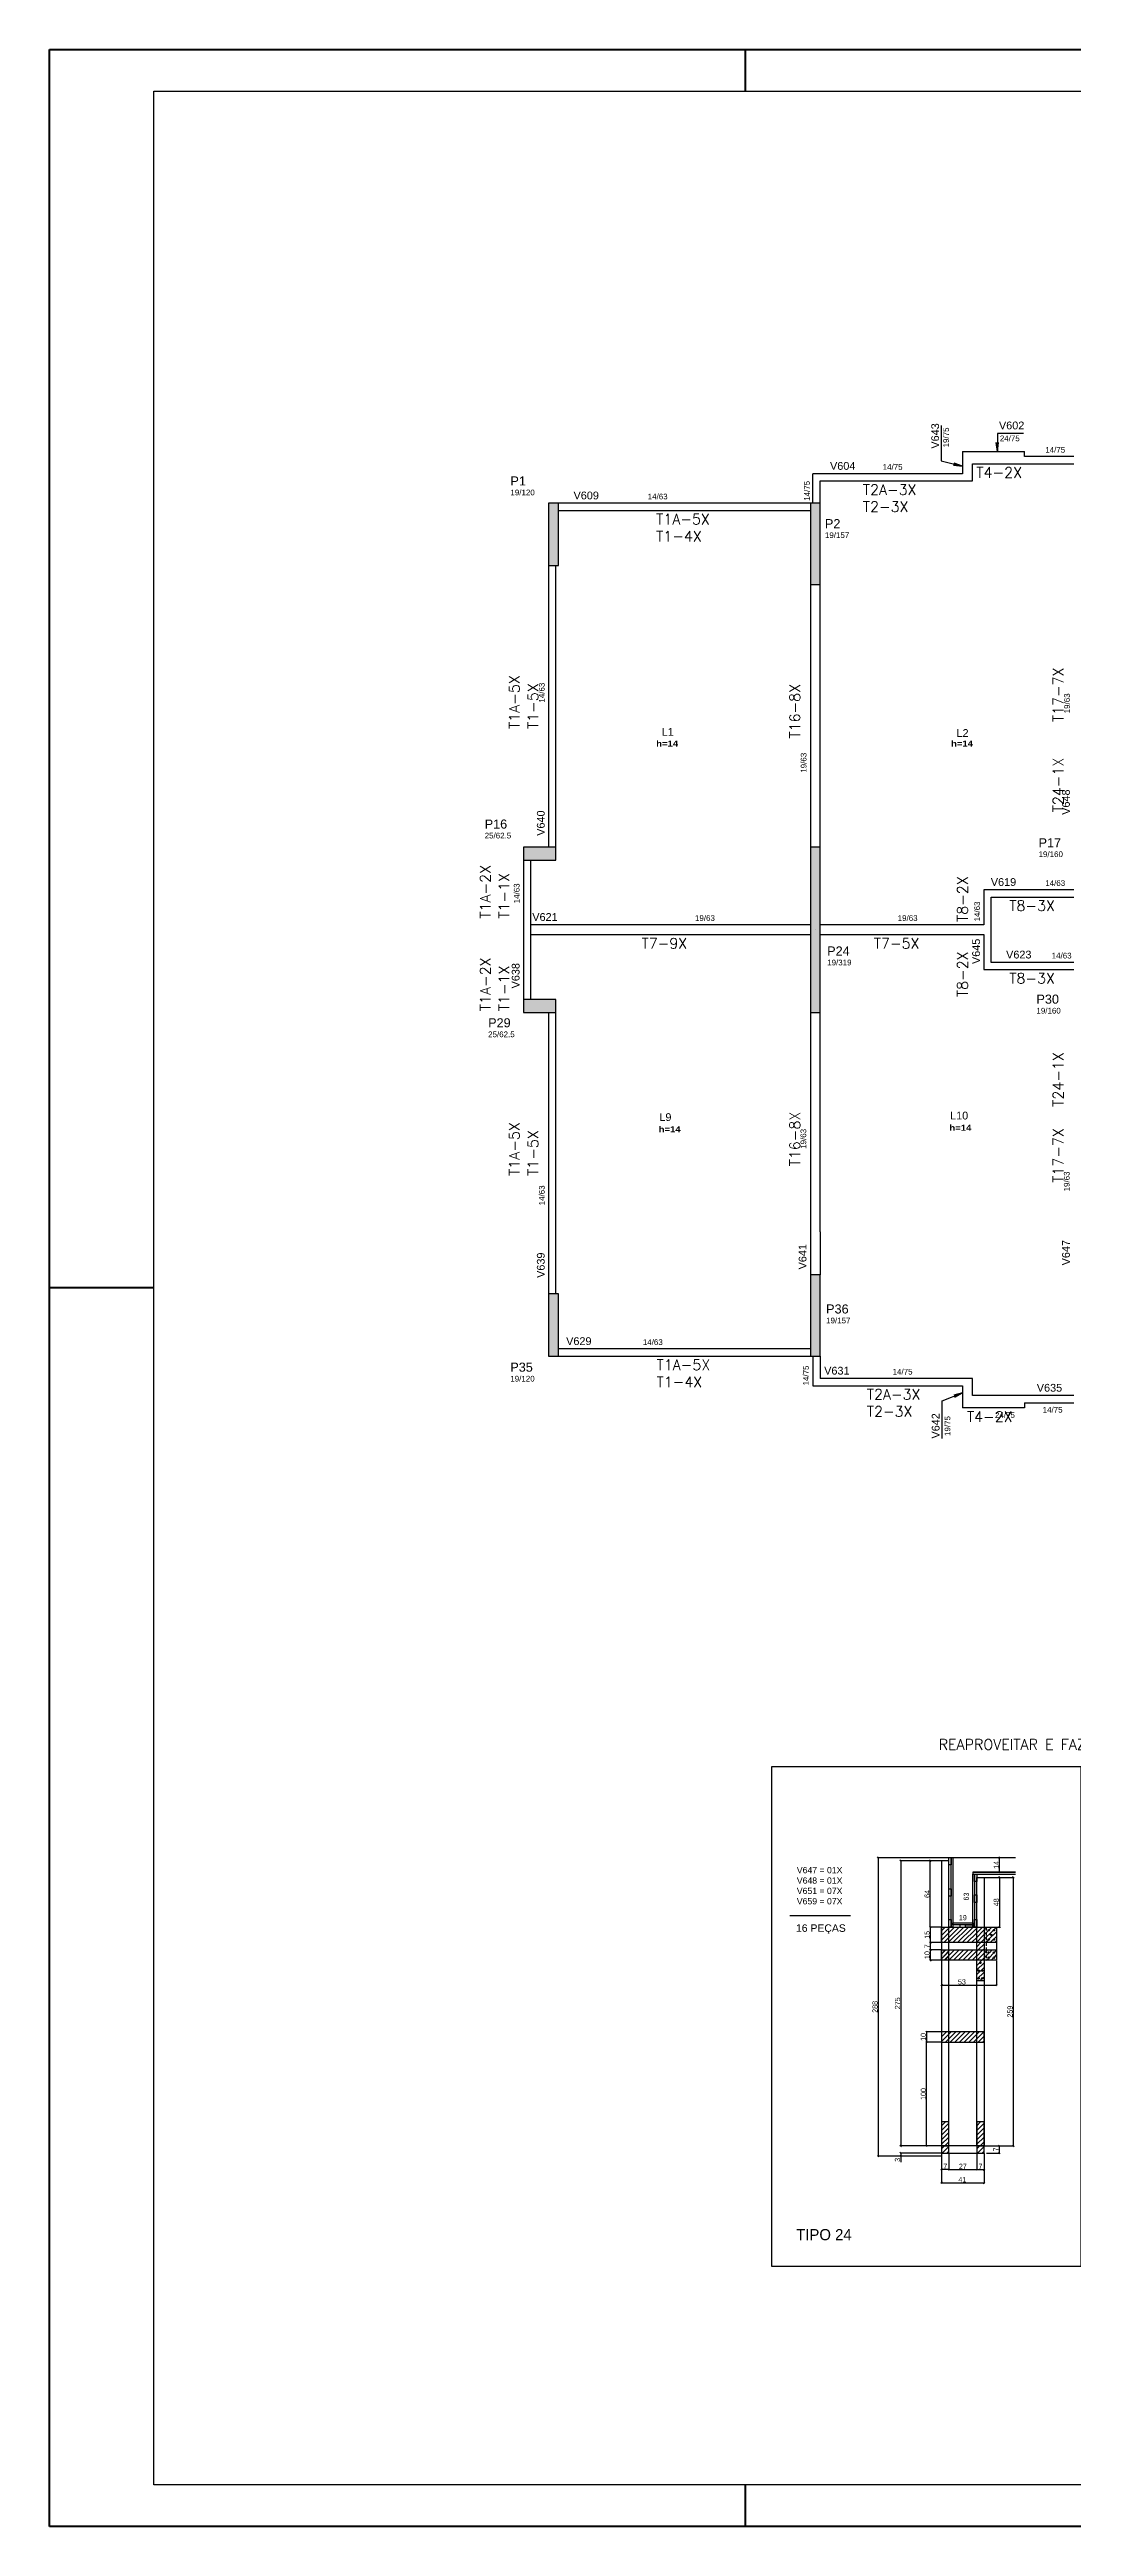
# Model space of a CAD drawing. Extents: x 18655 to 161354, y 153625 to 209880.
# Drawn here: x 18655 to 20630, y 205100 to 209880 of the extents above; entities that cross this region are included whole.
import ezdxf

# ---------------------------------------------------------------- set-up
doc = ezdxf.new("R2010")
doc.units = 0
doc.linetypes.add('DASHED2', pattern=[9.525, 6.35, -3.175])
doc.layers.get('0').update_dxf_attribs({"linetype": 'CONTINUOUS'})
doc.layers.get('DEFPOINTS').update_dxf_attribs({"linetype": 'CONTINUOUS'})
for name, color, linetype in [('8', 111, 'CONTINUOUS'), ('COTA', 241, 'CONTINUOUS'), ('detalhes', 4, 'CONTINUOUS'), ('HACHURA', 8, 'CONTINUOUS'), ('MTH-COTAS7', 31, 'CONTINUOUS'), ('MTH-DIM-PILAR', 3, 'CONTINUOUS'), ('MTH-DIM-VIGA', 3, 'CONTINUOUS'), ('MTH-FACE-VIGA', 7, 'CONTINUOUS'), ('MTH-PILAR-SEGUE', 5, 'CONTINUOUS'), ('MTH-SOMBRA25', 253, 'CONTINUOUS'), ('MTH-TIT1-PILAR', 5, 'CONTINUOUS'), ('MTH-TIT1-VIGA', 5, 'CONTINUOUS'), ('MTH-TXT-NEGRITO', 5, 'CONTINUOUS'), ('Painéis', 200, 'CONTINUOUS'), ('SARR_2.2x10', 60, 'CONTINUOUS'), ('SARR_7x7', 40, 'CONTINUOUS'), ('TIRAS REESCORAMENTO', 252, 'CONTINUOUS'), ('VIGAS', 3, 'CONTINUOUS')]:
    doc.layers.add(name, color=color, linetype=linetype)
doc.layers.add('FOLHA', color=255, linetype='CONTINUOUS', lineweight=40)
doc.layers.add('resinado', color=7, linetype='CONTINUOUS', true_color=0xff6161)
doc.styles.add('COTA TECNICA 2X', font='techl___.ttf', dxfattribs={"height": 10})
doc.styles.add('R80-50', font='arial.ttf', dxfattribs={"height": 10})
doc.styles.add('ROMAS860', font='ROMAS860.SHX', dxfattribs={"height": 8.5})
doc.styles.get("Standard").update_dxf_attribs({"font": 'ROMANS.SHX'})
doc.styles.add('TQS_ARIAL', font='arial.ttf')
doc.styles.add('TQS_ARIAL_BLACK', font='ariblk.ttf')
doc.dimstyles.new('SECAO', dxfattribs={"dimscale": 0.333333, "dimtxt": 5, "dimasz": 9, "dimexe": 3, "dimexo": 3, "dimgap": 3, "dimtad": 1, "dimdec": 1, "dimlfac": 0.5, "dimzin": 12, "dimdsep": 46, "dimtxsty": 'COTA TECNICA 2X', "dimblk1": 'OBLIQUE', "dimblk2": 'OBLIQUE', "dimsah": 1, "dimcen": 0.9, "dimclrd": 4, "dimclre": 4, "dimclrt": 240, "dimadec": 1, "dimazin": 3, "dimtfac": 1, "dimtdec": 1, "dimtmove": 0, "dimatfit": 3, "dimfxl": 1, "dimtolj": 1, "dimtzin": 12, "dimarcsym": 0})
pattern_1 = [(45, (-5750.717, 8716.161), (-4.49012806, 4.49012806), [])]

# ---------------------------------------------------------------- blocks, each defined once
blk = doc.blocks.new('_Oblique')
at = {"color": 0, "linetype": 'ByBlock', "lineweight": -2}
blk.add_line((-0.5, -0.5), (0.5, 0.5), dxfattribs=at)
blk = doc.blocks.new('*D2756')
at = {"layer": 'DEFPOINTS', "color": 0, "transparency": 16777216}
for p in [(20376.9, 206385), (20297.9, 205834.9), (20376.9, 205834.9)]:
    blk.add_point(p, dxfattribs=at)
at = {"layer": 'detalhes', "color": 4, "lineweight": -2, "transparency": 16777216}
for p, q in [((20375.9, 206385), (20296.9, 206385)), ((20297.9, 206385), (20297.9, 205834.9)), ((20375.9, 205834.9), (20296.9, 205834.9))]:
    blk.add_line(p, q, dxfattribs=at)
at = {"layer": 'detalhes', "color": 4, "lineweight": -2, "transparency": 16777216, "xscale": 3, "yscale": 3, "zscale": 3}
for p, rotation in [((20297.9, 206385), 90), ((20297.9, 205834.9), 270)]:
    blk.add_blockref('_Oblique', p, dxfattribs=dict(at, rotation=rotation))
at = {"layer": 'detalhes', "color": 240, "transparency": 16777216, "insert": (20291.8, 206110), "char_height": 10, "attachment_point": 5, "rotation": 90, "style": 'COTA TECNICA 2X'}
blk.add_mtext('\\A1;275', dxfattribs=at)
blk = doc.blocks.new('*D2757')
at = {"layer": 'DEFPOINTS', "color": 0, "transparency": 16777216}
for p in [(20376.9, 205820.9), (20458.9, 205820.9), (20458.9, 205763.5)]:
    blk.add_point(p, dxfattribs=at)
at = {"layer": 'detalhes', "color": 4, "lineweight": -2, "transparency": 16777216}
for p, q in [((20376.9, 205819.9), (20376.9, 205762.5)), ((20458.9, 205819.9), (20458.9, 205762.5)), ((20376.9, 205763.5), (20458.9, 205763.5))]:
    blk.add_line(p, q, dxfattribs=at)
at = {"layer": 'detalhes', "color": 4, "lineweight": -2, "transparency": 16777216, "xscale": 3, "yscale": 3, "zscale": 3, "rotation": 180}
blk.add_blockref('_Oblique', (20376.9, 205763.5), dxfattribs=at)
at = {"layer": 'detalhes', "color": 4, "lineweight": -2, "transparency": 16777216, "xscale": 3, "yscale": 3, "zscale": 3}
blk.add_blockref('_Oblique', (20458.9, 205763.5), dxfattribs=at)
at = {"layer": 'detalhes', "color": 240, "transparency": 16777216, "insert": (20416.9, 205769.6), "char_height": 10, "attachment_point": 5, "style": 'COTA TECNICA 2X'}
blk.add_mtext('\\A1;41', dxfattribs=at)
blk = doc.blocks.new('*D2758')
at = {"layer": 'DEFPOINTS', "color": 0, "transparency": 16777216}
for p in [(20390.9, 205820.9), (20444.9, 205820.9), (20444.9, 205789.2)]:
    blk.add_point(p, dxfattribs=at)
at = {"layer": 'detalhes', "color": 4, "lineweight": -2, "transparency": 16777216}
for p, q in [((20390.9, 205819.9), (20390.9, 205788.2)), ((20390.9, 205789.2), (20444.9, 205789.2)), ((20444.9, 205819.9), (20444.9, 205788.2))]:
    blk.add_line(p, q, dxfattribs=at)
at = {"layer": 'detalhes', "color": 4, "lineweight": -2, "transparency": 16777216, "xscale": 3, "yscale": 3, "zscale": 3, "rotation": 180}
blk.add_blockref('_Oblique', (20390.9, 205789.2), dxfattribs=at)
at = {"layer": 'detalhes', "color": 4, "lineweight": -2, "transparency": 16777216, "xscale": 3, "yscale": 3, "zscale": 3}
blk.add_blockref('_Oblique', (20444.9, 205789.2), dxfattribs=at)
at = {"layer": 'detalhes', "color": 240, "transparency": 16777216, "insert": (20417.9, 205795.3), "char_height": 10, "attachment_point": 5, "style": 'COTA TECNICA 2X'}
blk.add_mtext('\\A1;27', dxfattribs=at)
blk = doc.blocks.new('*D2759')
at = {"layer": 'DEFPOINTS', "color": 0, "transparency": 16777216}
for p in [(20444.9, 205789.2), (20458.9, 205789.2), (20458.9, 205789.2)]:
    blk.add_point(p, dxfattribs=at)
at = {"layer": 'detalhes', "color": 4, "lineweight": -2, "transparency": 16777216}
blk.add_line((20444.9, 205789.2), (20458.9, 205789.2), dxfattribs=at)
at = {"layer": 'detalhes', "color": 4, "lineweight": -2, "transparency": 16777216, "xscale": 3, "yscale": 3, "zscale": 3, "rotation": 180}
blk.add_blockref('_Oblique', (20444.9, 205789.2), dxfattribs=at)
at = {"layer": 'detalhes', "color": 4, "lineweight": -2, "transparency": 16777216, "xscale": 3, "yscale": 3, "zscale": 3}
blk.add_blockref('_Oblique', (20458.9, 205789.2), dxfattribs=at)
at = {"layer": 'detalhes', "color": 240, "transparency": 16777216, "insert": (20451.9, 205795.3), "char_height": 10, "attachment_point": 5, "style": 'COTA TECNICA 2X'}
blk.add_mtext('\\A1;7', dxfattribs=at)
blk = doc.blocks.new('*D2760')
at = {"layer": 'DEFPOINTS', "color": 0, "transparency": 16777216}
for p in [(20376.9, 205789.2), (20376.9, 205789.2), (20390.9, 205789.2)]:
    blk.add_point(p, dxfattribs=at)
at = {"layer": 'detalhes', "color": 4, "lineweight": -2, "transparency": 16777216}
blk.add_line((20390.9, 205789.2), (20376.9, 205789.2), dxfattribs=at)
at = {"layer": 'detalhes', "color": 4, "lineweight": -2, "transparency": 16777216, "xscale": 3, "yscale": 3, "zscale": 3, "rotation": 180}
blk.add_blockref('_Oblique', (20376.9, 205789.2), dxfattribs=at)
at = {"layer": 'detalhes', "color": 4, "lineweight": -2, "transparency": 16777216, "xscale": 3, "yscale": 3, "zscale": 3}
blk.add_blockref('_Oblique', (20390.9, 205789.2), dxfattribs=at)
at = {"layer": 'detalhes', "color": 240, "transparency": 16777216, "insert": (20383.9, 205795.3), "char_height": 10, "attachment_point": 5, "style": 'COTA TECNICA 2X'}
blk.add_mtext('\\A1;7', dxfattribs=at)
blk = doc.blocks.new('*D2761')
at = {"layer": 'DEFPOINTS', "color": 0, "transparency": 16777216}
for p in [(20347.8, 206035), (20376.9, 206055), (20376.9, 206035)]:
    blk.add_point(p, dxfattribs=at)
at = {"layer": 'detalhes', "color": 4, "lineweight": -2, "transparency": 16777216}
for p, q in [((20375.9, 206055), (20346.8, 206055)), ((20375.9, 206035), (20346.8, 206035)), ((20347.8, 206055), (20347.8, 206035))]:
    blk.add_line(p, q, dxfattribs=at)
at = {"layer": 'detalhes', "color": 4, "lineweight": -2, "transparency": 16777216, "xscale": 3, "yscale": 3, "zscale": 3}
for p, rotation in [((20347.8, 206055), 90), ((20347.8, 206035), 270)]:
    blk.add_blockref('_Oblique', p, dxfattribs=dict(at, rotation=rotation))
at = {"layer": 'detalhes', "color": 240, "transparency": 16777216, "insert": (20341.7, 206045), "char_height": 10, "attachment_point": 5, "rotation": 90, "style": 'COTA TECNICA 2X'}
blk.add_mtext('\\A1;10', dxfattribs=at)
blk = doc.blocks.new('*D2762')
at = {"layer": 'DEFPOINTS', "color": 0, "transparency": 16777216}
for p in [(20355.1, 206385), (20376.9, 206385), (20376.9, 206257)]:
    blk.add_point(p, dxfattribs=at)
at = {"layer": 'detalhes', "color": 4, "lineweight": -2, "transparency": 16777216}
for p, q in [((20375.9, 206385), (20354.1, 206385)), ((20355.1, 206257), (20355.1, 206385)), ((20375.9, 206257), (20354.1, 206257))]:
    blk.add_line(p, q, dxfattribs=at)
at = {"layer": 'detalhes', "color": 4, "lineweight": -2, "transparency": 16777216, "xscale": 3, "yscale": 3, "zscale": 3}
for p, rotation in [((20355.1, 206385), 90), ((20355.1, 206257), 270)]:
    blk.add_blockref('_Oblique', p, dxfattribs=dict(at, rotation=rotation))
at = {"layer": 'detalhes', "color": 240, "transparency": 16777216, "insert": (20349, 206321), "char_height": 10, "attachment_point": 5, "rotation": 90, "style": 'COTA TECNICA 2X'}
blk.add_mtext('\\A1;64', dxfattribs=at)
blk = doc.blocks.new('*D2763')
at = {"layer": 'DEFPOINTS', "color": 0, "transparency": 16777216}
for p in [(20458.9, 206352.9), (20458.9, 206257), (20488.6, 206257)]:
    blk.add_point(p, dxfattribs=at)
at = {"layer": 'detalhes', "color": 4, "lineweight": -2, "transparency": 16777216}
for p, q in [((20459.9, 206352.9), (20489.6, 206352.9)), ((20488.6, 206352.9), (20488.6, 206257)), ((20459.9, 206257), (20489.6, 206257))]:
    blk.add_line(p, q, dxfattribs=at)
at = {"layer": 'detalhes', "color": 4, "lineweight": -2, "transparency": 16777216, "xscale": 3, "yscale": 3, "zscale": 3}
for p, rotation in [((20488.6, 206352.9), 90), ((20488.6, 206257), 270)]:
    blk.add_blockref('_Oblique', p, dxfattribs=dict(at, rotation=rotation))
at = {"layer": 'detalhes', "color": 240, "transparency": 16777216, "insert": (20482.5, 206304.9), "char_height": 10, "attachment_point": 5, "rotation": 90, "style": 'COTA TECNICA 2X'}
blk.add_mtext('\\A1;48', dxfattribs=at)
blk = doc.blocks.new('*D2764')
at = {"layer": 'DEFPOINTS', "color": 0, "transparency": 16777216}
for p in [(20390.9, 206391), (20254.4, 205814.9), (20376.9, 205814.9)]:
    blk.add_point(p, dxfattribs=at)
at = {"layer": 'detalhes', "color": 4, "lineweight": -2, "transparency": 16777216}
for p, q in [((20389.9, 206391), (20253.4, 206391)), ((20254.4, 206391), (20254.4, 205814.9)), ((20375.9, 205814.9), (20253.4, 205814.9))]:
    blk.add_line(p, q, dxfattribs=at)
at = {"layer": 'detalhes', "color": 4, "lineweight": -2, "transparency": 16777216, "xscale": 3, "yscale": 3, "zscale": 3}
for p, rotation in [((20254.4, 206391), 90), ((20254.4, 205814.9), 270)]:
    blk.add_blockref('_Oblique', p, dxfattribs=dict(at, rotation=rotation))
at = {"layer": 'detalhes', "color": 240, "transparency": 16777216, "insert": (20248.3, 206103), "char_height": 10, "attachment_point": 5, "rotation": 90, "style": 'COTA TECNICA 2X'}
blk.add_mtext('\\A1;288', dxfattribs=at)
blk = doc.blocks.new('*D2765')
at = {"layer": 'DEFPOINTS', "color": 0, "transparency": 16777216}
for p in [(20297.9, 205814.9), (20376.9, 205820.9), (20376.9, 205814.9)]:
    blk.add_point(p, dxfattribs=at)
at = {"layer": 'detalhes', "color": 4, "lineweight": -2, "transparency": 16777216}
for p, q in [((20375.9, 205820.9), (20296.9, 205820.9)), ((20375.9, 205814.9), (20296.9, 205814.9)), ((20297.9, 205820.9), (20297.9, 205814.9)), ((20297.9, 205814.9), (20297.9, 205803.6))]:
    blk.add_line(p, q, dxfattribs=at)
at = {"layer": 'detalhes', "color": 4, "lineweight": -2, "transparency": 16777216, "xscale": 3, "yscale": 3, "zscale": 3}
for p, rotation in [((20297.9, 205820.9), 90), ((20297.9, 205814.9), 270)]:
    blk.add_blockref('_Oblique', p, dxfattribs=dict(at, rotation=rotation))
at = {"layer": 'detalhes', "color": 240, "transparency": 16777216, "insert": (20291.7, 205807.8), "char_height": 10, "attachment_point": 5, "rotation": 90, "style": 'COTA TECNICA 2X'}
blk.add_mtext('\\A1;3', dxfattribs=at)
blk = doc.blocks.new('*D2766')
at = {"layer": 'DEFPOINTS', "color": 0, "transparency": 16777216}
for p in [(20423.9, 206391), (20430.8, 206391), (20423.9, 206265)]:
    blk.add_point(p, dxfattribs=at)
at = {"layer": 'detalhes', "color": 240, "transparency": 16777216, "insert": (20424.6, 206316), "char_height": 10, "attachment_point": 5, "rotation": 90, "style": 'COTA TECNICA 2X'}
blk.add_mtext('\\A1;63', dxfattribs=at)
blk = doc.blocks.new('*D2767')
at = {"layer": 'DEFPOINTS', "color": 0, "transparency": 16777216}
for p in [(20398.9, 206269.1), (20436.9, 206269.1), (20436.9, 206269.1)]:
    blk.add_point(p, dxfattribs=at)
at = {"layer": 'detalhes', "color": 240, "transparency": 16777216, "insert": (20417.9, 206275.2), "char_height": 10, "attachment_point": 5, "style": 'COTA TECNICA 2X'}
blk.add_mtext('\\A1;19', dxfattribs=at)
blk = doc.blocks.new('*D2768')
at = {"layer": 'DEFPOINTS', "color": 0, "transparency": 16777216}
for p in [(20347.8, 206035), (20376.9, 206035), (20375.9, 205834.9)]:
    blk.add_point(p, dxfattribs=at)
at = {"layer": 'detalhes', "color": 4, "lineweight": -2, "transparency": 16777216}
for p, q in [((20375.9, 206035), (20346.8, 206035)), ((20347.8, 205834.9), (20347.8, 206035)), ((20374.9, 205834.9), (20346.8, 205834.9))]:
    blk.add_line(p, q, dxfattribs=at)
at = {"layer": 'detalhes', "color": 4, "lineweight": -2, "transparency": 16777216, "xscale": 3, "yscale": 3, "zscale": 3}
for p, rotation in [((20347.8, 206035), 90), ((20347.8, 205834.9), 270)]:
    blk.add_blockref('_Oblique', p, dxfattribs=dict(at, rotation=rotation))
at = {"layer": 'detalhes', "color": 240, "transparency": 16777216, "insert": (20341.7, 205934.9), "char_height": 10, "attachment_point": 5, "rotation": 90, "style": 'COTA TECNICA 2X'}
blk.add_mtext('\\A1;100', dxfattribs=at)
blk = doc.blocks.new('*D2769')
at = {"layer": 'DEFPOINTS', "color": 0, "transparency": 16777216}
for p in [(20376.9, 206217), (20482.9, 206193), (20482.9, 206145.1)]:
    blk.add_point(p, dxfattribs=at)
at = {"layer": 'detalhes', "color": 4, "lineweight": -2, "transparency": 16777216}
for p, q in [((20376.9, 206216), (20376.9, 206144.1)), ((20482.9, 206192), (20482.9, 206144.1)), ((20376.9, 206145.1), (20482.9, 206145.1))]:
    blk.add_line(p, q, dxfattribs=at)
at = {"layer": 'detalhes', "color": 4, "lineweight": -2, "transparency": 16777216, "xscale": 3, "yscale": 3, "zscale": 3, "rotation": 180}
blk.add_blockref('_Oblique', (20376.9, 206145.1), dxfattribs=at)
at = {"layer": 'detalhes', "color": 4, "lineweight": -2, "transparency": 16777216, "xscale": 3, "yscale": 3, "zscale": 3}
blk.add_blockref('_Oblique', (20482.9, 206145.1), dxfattribs=at)
at = {"layer": 'detalhes', "color": 240, "transparency": 16777216, "insert": (20416.1, 206151.3), "char_height": 10, "attachment_point": 5, "style": 'COTA TECNICA 2X'}
blk.add_mtext('\\A1;53', dxfattribs=at)
blk = doc.blocks.new('*D2770')
at = {"layer": 'DEFPOINTS', "color": 0, "transparency": 16777216}
for p in [(20485.5, 206391), (20485.5, 206363), (20488.6, 206391)]:
    blk.add_point(p, dxfattribs=at)
at = {"layer": 'detalhes', "color": 4, "lineweight": -2, "transparency": 16777216}
for p, q in [((20486.5, 206391), (20489.6, 206391)), ((20486.5, 206363), (20489.6, 206363)), ((20488.6, 206363), (20488.6, 206391))]:
    blk.add_line(p, q, dxfattribs=at)
at = {"layer": 'detalhes', "color": 4, "lineweight": -2, "transparency": 16777216, "xscale": 3, "yscale": 3, "zscale": 3}
for p, rotation in [((20488.6, 206391), 90), ((20488.6, 206363), 270)]:
    blk.add_blockref('_Oblique', p, dxfattribs=dict(at, rotation=rotation))
at = {"layer": 'detalhes', "color": 240, "transparency": 16777216, "insert": (20482.6, 206377), "char_height": 10, "attachment_point": 5, "rotation": 90, "style": 'COTA TECNICA 2X'}
blk.add_mtext('\\A1;14', dxfattribs=at)
blk = doc.blocks.new('*D2771')
at = {"layer": 'DEFPOINTS', "color": 0, "transparency": 16777216}
for p in [(20459.9, 206352.9), (20459.9, 205834.9), (20515.2, 205834.9)]:
    blk.add_point(p, dxfattribs=at)
at = {"layer": 'detalhes', "color": 4, "lineweight": -2, "transparency": 16777216}
for p, q in [((20460.9, 206352.9), (20516.2, 206352.9)), ((20515.2, 206352.9), (20515.2, 205834.9)), ((20460.9, 205834.9), (20516.2, 205834.9))]:
    blk.add_line(p, q, dxfattribs=at)
at = {"layer": 'detalhes', "color": 4, "lineweight": -2, "transparency": 16777216, "xscale": 3, "yscale": 3, "zscale": 3}
for p, rotation in [((20515.2, 206352.9), 90), ((20515.2, 205834.9), 270)]:
    blk.add_blockref('_Oblique', p, dxfattribs=dict(at, rotation=rotation))
at = {"layer": 'detalhes', "color": 240, "transparency": 16777216, "insert": (20509, 206093.9), "char_height": 10, "attachment_point": 5, "rotation": 90, "style": 'COTA TECNICA 2X'}
blk.add_mtext('\\A1;259', dxfattribs=at)
blk = doc.blocks.new('*D2772')
at = {"layer": 'DEFPOINTS', "color": 0, "transparency": 16777216}
for p in [(20444.9, 205834.9), (20462.9, 205820.9), (20488, 205820.9)]:
    blk.add_point(p, dxfattribs=at)
at = {"layer": 'detalhes', "color": 4, "lineweight": -2, "transparency": 16777216}
for p, q in [((20445.9, 205834.9), (20489, 205834.9)), ((20488, 205834.9), (20488, 205820.9)), ((20463.9, 205820.9), (20489, 205820.9))]:
    blk.add_line(p, q, dxfattribs=at)
at = {"layer": 'detalhes', "color": 4, "lineweight": -2, "transparency": 16777216, "xscale": 3, "yscale": 3, "zscale": 3}
for p, rotation in [((20488, 205834.9), 90), ((20488, 205820.9), 270)]:
    blk.add_blockref('_Oblique', p, dxfattribs=dict(at, rotation=rotation))
at = {"layer": 'detalhes', "color": 240, "transparency": 16777216, "insert": (20482, 205827.9), "char_height": 10, "attachment_point": 5, "rotation": 90, "style": 'COTA TECNICA 2X'}
blk.add_mtext('\\A1;7', dxfattribs=at)
blk = doc.blocks.new('*D2773')
at = {"layer": 'DEFPOINTS', "color": 0, "transparency": 16777216}
for p in [(20355.1, 206227), (20376.9, 206257), (20376.9, 206227)]:
    blk.add_point(p, dxfattribs=at)
at = {"layer": 'detalhes', "color": 4, "lineweight": -2, "transparency": 16777216}
for p, q in [((20375.9, 206257), (20354.1, 206257)), ((20375.9, 206227), (20354.1, 206227)), ((20355.1, 206257), (20355.1, 206227))]:
    blk.add_line(p, q, dxfattribs=at)
at = {"layer": 'detalhes', "color": 4, "lineweight": -2, "transparency": 16777216, "xscale": 3, "yscale": 3, "zscale": 3}
for p, rotation in [((20355.1, 206257), 90), ((20355.1, 206227), 270)]:
    blk.add_blockref('_Oblique', p, dxfattribs=dict(at, rotation=rotation))
at = {"layer": 'detalhes', "color": 240, "transparency": 16777216, "insert": (20349, 206242), "char_height": 10, "attachment_point": 5, "rotation": 90, "style": 'COTA TECNICA 2X'}
blk.add_mtext('\\A1;15', dxfattribs=at)
blk = doc.blocks.new('*D2774')
at = {"layer": 'DEFPOINTS', "color": 0, "transparency": 16777216}
for p in [(20376.9, 206213), (20355.1, 206193), (20376.9, 206193)]:
    blk.add_point(p, dxfattribs=at)
at = {"layer": 'detalhes', "color": 4, "lineweight": -2, "transparency": 16777216}
for p, q in [((20375.9, 206213), (20354.1, 206213)), ((20355.1, 206213), (20355.1, 206193)), ((20375.9, 206193), (20354.1, 206193))]:
    blk.add_line(p, q, dxfattribs=at)
at = {"layer": 'detalhes', "color": 4, "lineweight": -2, "transparency": 16777216, "xscale": 3, "yscale": 3, "zscale": 3}
for p, rotation in [((20355.1, 206213), 90), ((20355.1, 206193), 270)]:
    blk.add_blockref('_Oblique', p, dxfattribs=dict(at, rotation=rotation))
at = {"layer": 'detalhes', "color": 240, "transparency": 16777216, "insert": (20349, 206203), "char_height": 10, "attachment_point": 5, "rotation": 90, "style": 'COTA TECNICA 2X'}
blk.add_mtext('\\A1;10', dxfattribs=at)
blk = doc.blocks.new('*D2775')
at = {"layer": 'DEFPOINTS', "color": 0, "transparency": 16777216}
for p in [(20355.1, 206213), (20376.9, 206227), (20376.9, 206213)]:
    blk.add_point(p, dxfattribs=at)
at = {"layer": 'detalhes', "color": 4, "lineweight": -2, "transparency": 16777216}
for p, q in [((20375.9, 206227), (20354.1, 206227)), ((20375.9, 206213), (20354.1, 206213)), ((20355.1, 206227), (20355.1, 206213))]:
    blk.add_line(p, q, dxfattribs=at)
at = {"layer": 'detalhes', "color": 4, "lineweight": -2, "transparency": 16777216, "xscale": 3, "yscale": 3, "zscale": 3}
for p, rotation in [((20355.1, 206227), 90), ((20355.1, 206213), 270)]:
    blk.add_blockref('_Oblique', p, dxfattribs=dict(at, rotation=rotation))
at = {"layer": 'detalhes', "color": 240, "transparency": 16777216, "insert": (20349, 206220), "char_height": 10, "attachment_point": 5, "rotation": 90, "style": 'COTA TECNICA 2X'}
blk.add_mtext('\\A1;7', dxfattribs=at)

msp = doc.modelspace()

# ---------------------------------------------------------------- hatches: boundary and pattern name
at = {"layer": 'COTA'}
h = msp.add_hatch(dxfattribs=at)
h.set_pattern_fill('ANSI31', color=256, scale=2, style=0)
h.set_pattern_definition(pattern_1)
h.paths.add_polyline_path([(20444.89, 206256.98), (20376.89, 206256.98), (20376.89, 206226.98), (20444.89, 206226.98)])
h = msp.add_hatch(dxfattribs=at)
h.set_pattern_fill('ANSI31', color=256, scale=2, style=0)
h.set_pattern_definition(pattern_1)
h.paths.add_polyline_path([(20390.89, 206212.98), (20376.89, 206212.98), (20376.89, 206192.98), (20390.89, 206192.98)])
h = msp.add_hatch(dxfattribs=at)
h.set_pattern_fill('ANSI31', color=256, scale=2, style=0)
h.set_pattern_definition([(45, (-5760.717, 8716.161), (-4.49012806, 4.49012806), [])])
h.paths.add_polyline_path([(20444.89, 206212.98), (20380.89, 206212.98), (20380.89, 206192.98), (20444.89, 206192.98)])
h = msp.add_hatch(dxfattribs=at)
h.set_pattern_fill('ANSI31', color=256, scale=2, style=0)
h.set_pattern_definition(pattern_1)
h.paths.add_polyline_path([(20458.09, 206256.98), (20444.09, 206256.98), (20444.09, 206226.98), (20458.09, 206226.98)])
h = msp.add_hatch(dxfattribs=at)
h.set_pattern_fill('ANSI31', color=256, scale=2, style=0)
h.set_pattern_definition(pattern_1)
h.paths.add_polyline_path([(20458.09, 206212.98), (20444.09, 206212.98), (20444.09, 206192.98), (20458.09, 206192.98)])
h = msp.add_hatch(dxfattribs=at)
h.set_pattern_fill('ANSI31', color=256, scale=2, style=0)
h.set_pattern_definition(pattern_1)
h.paths.add_polyline_path([(20444.89, 206226.98), (20444.89, 206212.98), (20458.89, 206212.98), (20458.89, 206226.98)])
h = msp.add_hatch(dxfattribs=at)
h.set_pattern_fill('ANSI31', color=256, scale=2, style=0)
h.set_pattern_definition(pattern_1)
h.paths.add_polyline_path([(20482.89, 206256.98), (20458.09, 206256.98), (20458.09, 206226.98), (20482.89, 206226.98)])
h.paths.add_polyline_path([(20469.29, 206232.98, -1), (20466.49, 206232.98, -1)], flags=16)
h.paths.add_polyline_path([(20471.49, 206241.98, -1), (20474.29, 206241.98, -1)], flags=16)
h.paths.add_polyline_path([(20466.49, 206250.98, -1), (20469.29, 206250.98, -1)], flags=16)
h.paths.add_polyline_path([(20479.29, 206232.98, -1), (20476.49, 206232.98, -1)], flags=16)
h.paths.add_polyline_path([(20476.49, 206250.98, -1), (20479.29, 206250.98, -1)], flags=16)
h = msp.add_hatch(dxfattribs=at)
h.set_pattern_fill('ANSI31', color=256, scale=2, style=0)
h.set_pattern_definition(pattern_1)
h.paths.add_polyline_path([(20482.89, 206212.98), (20458.09, 206212.98), (20458.09, 206192.98), (20482.89, 206192.98)])
h.paths.add_polyline_path([(20466.49, 206207.98, -1), (20469.29, 206207.98, -1)], flags=16)
h.paths.add_polyline_path([(20469.29, 206197.98, -1), (20466.49, 206197.98, -1)], flags=16)
h.paths.add_polyline_path([(20476.49, 206207.98, -1), (20479.29, 206207.98, -1)], flags=16)
h.paths.add_polyline_path([(20479.29, 206197.98, -1), (20476.49, 206197.98, -1)], flags=16)
h = msp.add_hatch(dxfattribs=at)
h.set_pattern_fill('ANSI31', color=256, scale=2, style=0)
h.set_pattern_definition(pattern_1)
h.paths.add_polyline_path([(20444.89, 206153.04), (20458.89, 206153.04), (20458.89, 206192.98), (20444.89, 206192.98)])
h = msp.add_hatch(dxfattribs=at)
h.set_pattern_fill('ANSI31', color=256, scale=2, style=0)
h.set_pattern_definition([(45, (-5760.717, 8762.161), (-4.49012806, 4.49012806), [])])
h.paths.add_polyline_path([(20458.89, 206054.95), (20376.89, 206054.95), (20376.89, 206034.95), (20458.89, 206034.95)])
h = msp.add_hatch(dxfattribs=at)
h.set_pattern_fill('ANSI31', color=256, scale=2, style=0)
h.set_pattern_definition([(45, (532.668, 200011.746), (-4.490128, 4.490128), [])])
h.paths.add_polyline_path([(20376.89, 205820.94), (20390.89, 205820.94), (20390.89, 205880.94), (20376.89, 205880.94)])
h = msp.add_hatch(dxfattribs=at)
h.set_pattern_fill('ANSI31', color=256, scale=2, style=0)
h.set_pattern_definition([(45, (600.668, 200011.746), (-4.490128, 4.490128), [])])
h.paths.add_polyline_path([(20444.89, 205820.94), (20458.89, 205820.94), (20458.89, 205880.94), (20444.89, 205880.94)])

# ---------------------------------------------------------------- linework, layer by layer
at = {"color": 30}
for p, q in [((18855.69, 209799.92), (24239.28, 209799.92)), ((18855.69, 205180.82), (18855.69, 209799.92)), ((24239.28, 205180.82), (18855.69, 205180.82))]:
    msp.add_line(p, q, dxfattribs=at)
at = {"linetype": 'Continuous'}
msp.add_line((20482.89, 206226.98), (20482.89, 206212.98), dxfattribs=at)
msp.add_line((20458.89, 206153.04), (20444.89, 206153.04))
msp.add_lwpolyline([(20398.89, 205820.94), (20458.89, 205820.94), (20458.89, 205834.94), (20376.89, 205834.94), (20376.89, 205820.94), (20398.89, 205820.94)], dxfattribs=at)
for centre in [(20467.89, 206250.98), (20467.89, 206232.98), (20472.89, 206241.98), (20477.89, 206250.98), (20477.89, 206232.98), (20448.39, 206173.01), (20451.89, 206187.98), (20455.39, 206173.01), (20467.89, 206207.98), (20467.89, 206197.98), (20477.89, 206207.98), (20477.89, 206197.98), (20448.39, 206158.04), (20455.39, 206158.04)]:
    msp.add_circle(centre, 1.4)
at = {"layer": '8', "color": 5, "linetype": 'Continuous'}
msp.add_lwpolyline([(20645.73, 205602.23), (20048.92, 205602.23), (20048.92, 206567.02), (20645.73, 206567.02)], close=True, dxfattribs=at)
at = {"layer": 'COTA', "linetype": 'DASHED2'}
for p, q in [((20462.89, 206256.98), (20462.89, 206226.98)), ((20462.89, 206226.98), (20462.89, 206212.98)), ((20462.89, 206212.98), (20462.89, 206192.98))]:
    msp.add_line(p, q, dxfattribs=at)
at = {"layer": 'FOLHA'}
for p, q in [((18654.51, 209880.4), (24319.75, 209880.4)), ((18654.51, 205100.34), (18654.51, 209880.4)), ((19998.39, 209799.92), (19998.39, 209880.4)), ((18855.69, 207490.37), (18654.51, 207490.37)), ((19998.39, 205100.34), (19998.39, 205180.82)), ((24319.75, 205100.34), (18654.51, 205100.34))]:
    msp.add_line(p, q, dxfattribs=at)
at = {"layer": 'HACHURA', "color": 7}
msp.add_line((20084.07, 206279.58), (20201.22, 206279.58), dxfattribs=at)
at = {"layer": 'MTH-COTAS7', "linetype": 'Continuous'}
for points in [[(20375.94, 209154.56), (20375.94, 209086.36), (20417.5, 209076.06), (20400.11, 209078.02), (20417.5, 209076.06), (20401.21, 209082.45)], [(20535.27, 209139.47), (20484.65, 209139.47), (20484.65, 209104.81), (20482.37, 209122.16), (20484.65, 209104.81), (20486.94, 209122.16)], [(20378.26, 207199.75), (20378.26, 207272.6), (20417.5, 207287.78), (20402.14, 207279.39), (20417.5, 207287.78), (20400.49, 207283.65)]]:
    msp.add_lwpolyline(points, dxfattribs=at)
at = {"layer": 'MTH-FACE-VIGA', "linetype": 'Continuous'}
for p, q in [((20417.5, 209104.81), (20417.5, 209061.81)), ((20417.5, 209104.81), (20537, 209104.81)), ((20436.5, 209080.81), (20632, 209080.81)), ((20436.5, 209061.81), (20436.5, 209080.81)), ((20458.5, 209080.81), (20632, 209080.81)), ((20537, 209094.81), (20537, 209104.81)), ((20632, 209094.81), (20537, 209094.81)), ((20417.5, 209061.81), (20128.5, 209061.81)), ((20128.5, 209004.81), (20128.5, 209061.81)), ((20142.5, 209047.81), (20417.5, 209047.81)), ((20142.5, 209004.81), (20142.5, 209047.81)), ((20417.5, 209047.81), (20436.5, 209047.81)), ((20436.5, 209047.81), (20436.5, 209061.81)), ((20123.5, 209004.81), (19637, 209004.81)), ((19637, 208990.81), (20123.5, 208990.81)), ((19618, 208884.81), (19618, 208341.31)), ((19632, 208341.31), (19632, 208884.81)), ((20123.5, 208864.81), (20123.5, 208341.31)), ((20142.5, 208764.81), (20142.5, 208847.81)), ((20142.5, 208341.31), (20142.5, 208764.81)), ((19569.5, 208316.31), (19569.5, 208047.31)), ((19583.5, 208047.31), (19583.5, 208316.31)), ((20472.5, 208258.81), (20458.5, 208258.81)), ((20458.5, 208258.81), (20458.5, 208244.81)), ((20458.5, 208244.81), (20458.5, 208191.31)), ((20632, 208258.81), (20472.5, 208258.81)), ((20472.5, 208244.81), (20632, 208244.81)), ((20472.5, 208191.31), (20472.5, 208244.81)), ((20123.5, 208191.31), (19583.5, 208191.31)), ((19583.5, 208172.31), (20123.5, 208172.31)), ((20458.5, 208191.31), (20142.5, 208191.31)), ((20142.5, 208172.31), (20458.5, 208172.31)), ((20458.5, 208172.31), (20458.5, 208118.81)), ((20472.5, 208172.31), (20472.5, 208191.31)), ((20472.5, 208118.81), (20472.5, 208172.31)), ((20458.5, 208118.81), (20458.5, 208104.81)), ((20458.5, 208104.81), (20472.5, 208104.81)), ((20632, 208118.81), (20472.5, 208118.81)), ((20472.5, 208104.81), (20632, 208104.81)), ((19618, 208022.31), (19618, 207478.81)), ((19632, 207478.81), (19632, 208022.31)), ((20123.5, 208022.31), (20123.5, 207498.81)), ((20142.5, 207598.81), (20142.5, 208022.31)), ((20142.5, 207598.81), (20142.5, 207515.81)), ((20123.5, 207372.81), (19637, 207372.81)), ((19637, 207358.81), (20123.5, 207358.81)), ((20128.5, 207358.81), (20128.5, 207301.81)), ((20142.5, 207358.81), (20142.5, 207315.81)), ((20417.5, 207315.81), (20142.5, 207315.81)), ((20436.5, 207315.81), (20417.5, 207315.81)), ((20436.5, 207301.81), (20436.5, 207315.81)), ((20128.5, 207301.81), (20417.5, 207301.81)), ((20417.5, 207301.81), (20417.5, 207258.81)), ((20436.5, 207282.81), (20436.5, 207301.81)), ((20632, 207282.81), (20436.5, 207282.81)), ((20537, 207268.81), (20632, 207268.81)), ((20537, 207268.81), (20537, 207258.81)), ((20537, 207258.81), (20417.5, 207258.81))]:
    msp.add_line(p, q, dxfattribs=at)
at = {"layer": 'MTH-PILAR-SEGUE', "linetype": 'Continuous'}
msp.add_line((20133, 208181.81), (20133, 208181.81), dxfattribs=at)
for points in [[(19618, 208884.81), (19637, 208884.81), (19637, 209004.81), (19618, 209004.81), (19618, 208884.81)], [(20123.5, 208847.81), (20142.5, 208847.81), (20142.5, 209004.81), (20123.5, 209004.81), (20123.5, 208847.81)], [(19632, 208316.31), (19632, 208341.31), (19569.5, 208341.31), (19569.5, 208316.31), (19632, 208316.31)], [(20123.5, 208022.31), (20142.5, 208022.31), (20142.5, 208341.31), (20123.5, 208341.31), (20123.5, 208022.31)], [(19632, 208022.31), (19632, 208047.31), (19569.5, 208047.31), (19569.5, 208022.31), (19632, 208022.31)], [(20123.5, 207358.81), (20142.5, 207358.81), (20142.5, 207515.81), (20123.5, 207515.81), (20123.5, 207358.81)], [(19618, 207358.81), (19637, 207358.81), (19637, 207478.81), (19618, 207478.81), (19618, 207358.81)]]:
    msp.add_lwpolyline(points, dxfattribs=at)
at = {"layer": 'MTH-SOMBRA25', "linetype": 'Continuous'}
for points in [[(19618, 208884.81), (19637, 208884.81), (19637, 209004.81)], [(19618, 208884.81), (19637, 209004.81), (19618, 209004.81)], [(19618, 208884.81), (19618, 209004.81), (19618, 208884.81)], [(20123.5, 208847.81), (20142.5, 208847.81), (20142.5, 209004.81)], [(20123.5, 208847.81), (20142.5, 209004.81), (20123.5, 209004.81)], [(20123.5, 208847.81), (20123.5, 209004.81), (20123.5, 208847.81)], [(19632, 208316.31), (19632, 208341.31), (19569.5, 208341.31)], [(19632, 208316.31), (19569.5, 208341.31), (19569.5, 208316.31)], [(19632, 208316.31), (19569.5, 208316.31), (19632, 208316.31)], [(20123.5, 208022.31), (20142.5, 208022.31), (20142.5, 208341.31)], [(20123.5, 208022.31), (20142.5, 208341.31), (20123.5, 208341.31)], [(20123.5, 208022.31), (20123.5, 208341.31), (20123.5, 208022.31)], [(19632, 208022.31), (19632, 208047.31), (19569.5, 208047.31)], [(19632, 208022.31), (19569.5, 208047.31), (19569.5, 208022.31)], [(19632, 208022.31), (19569.5, 208022.31), (19632, 208022.31)], [(20123.5, 207358.81), (20142.5, 207358.81), (20142.5, 207515.81)], [(20123.5, 207358.81), (20142.5, 207515.81), (20123.5, 207515.81)], [(20123.5, 207358.81), (20123.5, 207515.81), (20123.5, 207358.81)], [(19618, 207358.81), (19637, 207358.81), (19637, 207478.81)], [(19618, 207358.81), (19637, 207478.81), (19618, 207478.81)], [(19618, 207358.81), (19618, 207478.81), (19618, 207358.81)]]:
    msp.add_solid(points, dxfattribs=at)
at = {"layer": 'Painéis'}
msp.add_lwpolyline([(20376.89, 206034.95), (20458.89, 206034.95), (20458.89, 206054.95), (20376.89, 206054.95), (20376.89, 206034.95)], dxfattribs=at)
for points in [[(20376.89, 205820.94), (20390.89, 205820.94), (20390.89, 205880.94), (20376.89, 205880.94)], [(20444.89, 205820.94), (20458.89, 205820.94), (20458.89, 205880.94), (20444.89, 205880.94)]]:
    msp.add_lwpolyline(points, close=True, dxfattribs=at)
at = {"layer": 'resinado'}
msp.add_line((20436.89, 206363.03), (20519.37, 206363.03), dxfattribs=at)
at = {"layer": 'SARR_2.2x10', "linetype": 'Continuous'}
for points in [[(20482.89, 206226.98), (20376.89, 206226.98), (20376.89, 206256.98), (20482.89, 206256.98)], [(20482.89, 206192.98), (20376.89, 206192.98), (20376.89, 206212.98), (20482.89, 206212.98)]]:
    msp.add_lwpolyline(points, close=True, dxfattribs=at)
at = {"layer": 'SARR_7x7', "linetype": 'Continuous'}
for points in [[(20376.89, 205834.94), (20390.89, 205834.94), (20390.89, 206385.03), (20376.89, 206385.03)], [(20458.89, 205834.94), (20444.89, 205834.94), (20444.89, 206352.91), (20458.89, 206352.91)]]:
    msp.add_lwpolyline(points, close=True, dxfattribs=at)
at = {"layer": 'TIRAS REESCORAMENTO', "linetype": 'ByBlock'}
for p, q in [((20398.89, 206391.03), (20519.85, 206391.03)), ((20436.89, 206359.03), (20519.37, 206359.03))]:
    msp.add_line(p, q, dxfattribs=at)
for points in [[(20390.89, 206391.03), (20395.29, 206391.03), (20395.29, 206377.03), (20390.89, 206377.03)], [(20440.49, 206359.03), (20444.89, 206359.03), (20444.89, 206345.03), (20440.49, 206345.03)], [(20390.89, 206331), (20395.29, 206331), (20395.29, 206317), (20390.89, 206317)], [(20440.49, 206319.5), (20444.89, 206319.5), (20444.89, 206304.5), (20440.49, 206304.5)], [(20390.89, 206271.98), (20395.29, 206271.98), (20395.29, 206256.98), (20390.89, 206256.98)], [(20436.89, 206261.38), (20398.89, 206261.38), (20398.89, 206264.98), (20436.89, 206264.98)], [(20412.89, 206256.98), (20412.89, 206261.38), (20398.89, 206261.38), (20398.89, 206256.98)], [(20422.85, 206256.98), (20422.85, 206261.38), (20436.89, 206261.38), (20436.89, 206256.98)], [(20440.49, 206271.98), (20444.89, 206271.98), (20444.89, 206256.98), (20440.49, 206256.98)]]:
    msp.add_lwpolyline(points, close=True, dxfattribs=at)
for points in [[(20398.89, 206256.98), (20395.29, 206256.98), (20395.29, 206391.03), (20398.89, 206391.03), (20398.89, 206256.98)], [(20519.37, 206363.03), (20436.89, 206363.03), (20436.89, 206359.03), (20519.37, 206359.03)], [(20440.49, 206256.98), (20436.89, 206256.98), (20436.89, 206359.03), (20440.49, 206359.03), (20440.49, 206256.98)]]:
    msp.add_lwpolyline(points, dxfattribs=at)

# ---------------------------------------------------------------- texts
at = {"linetype": 'Continuous', "style": 'ROMAS860'}
msp.add_text('TIPO 24', height=21.505, dxfattribs=at).set_placement((20096.2, 205652.75))
at = {"layer": '8', "color": 1, "linetype": 'Continuous'}
for s, p in [('T2A-3X', (20224.88, 209021.03)), ('T4-2X', (20444.1, 209054.03)), ('T1A-5X', (19825.88, 208964.03)), ('T2-3X', (20224.88, 208988.07)), ('T1-4X', (19825.88, 208931.07)), ('T8-3X', (20507.69, 208218.03)), ('T7-9X', (19797.63, 208145.53)), ('T7-5X', (20246.13, 208145.53)), ('T8-3X', (20507.69, 208078.03)), ('T1A-5X', (19826.63, 207332.03)), ('T1-4X', (19826.63, 207299.07)), ('T2A-3X', (20232.56, 207275.03)), ('T2-3X', (20232.56, 207242.07)), ('T4-2X', (20425.97, 207232.03)), ('REAPROVEITAR E FAZER AJUSTES NOS GARFOS EM LOCAL QUE ESTÃO EM OBRA.', (20371.16, 206599.36))]:
    msp.add_text(s, height=20.16, dxfattribs=at).set_placement(p)
for s, p in [('T1A-5X', (19562.09, 208569.2)), ('T1-5X', (19598.09, 208569.2)), ('T16-8X', (20103.59, 208550.7)), ('T17-7X', (20612.09, 208582.45)), ('T1A-2X', (19506.09, 208203.12)), ('T1-1X', (19542.09, 208203.12)), ('T8-2X', (20427.29, 208196.8)), ('T1A-2X', (19506.09, 208024.66)), ('T8-2X', (20427.29, 208051.81)), ('T1-1X', (19542.09, 208024.66)), ('T1A-5X', (19562.09, 207706.7)), ('T1-5X', (19598.09, 207706.7)), ('T16-8X', (20103.59, 207725.2)), ('T17-7X', (20612.09, 207693.45))]:
    msp.add_text(s, height=20.16, rotation=90, dxfattribs=at).set_placement(p)
at = {"layer": '8', "color": 2, "linetype": 'Continuous'}
for p in [(20612.09, 208408.38), (20612.09, 207840.04)]:
    msp.add_text('T24-1X', height=20.16, rotation=90, dxfattribs=at).set_placement(p)
at = {"layer": 'MTH-DIM-PILAR', "linetype": 'Continuous', "style": 'TQS_ARIAL'}
for s, p in [('19/120', (19544.41, 209020.08)), ('19/157', (20151.65, 208937.71)), ('25/62.5', (19494.67, 208357.94)), ('19/160', (20564.13, 208321.93)), ('19/319', (20155.96, 208113)), ('19/160', (20560.03, 208020.05)), ('25/62.5', (19501.36, 207974.42)), ('19/157', (20153.92, 207422.16)), ('19/120', (19544.15, 207309.84))]:
    msp.add_text(s, height=11, dxfattribs=at).set_placement(p)
at = {"layer": 'MTH-DIM-VIGA', "linetype": 'Continuous', "style": 'TQS_ARIAL'}
for s, p in [('19/75', (20390.94, 209112.59)), ('14/75', (20122.53, 209009.48)), ('14/63', (19610.5, 208620.06)), ('19/63', (20624.5, 208599.43)), ('19/63', (20116, 208484.78)), ('14/63', (19562, 208232.72)), ('14/63', (20451, 208197.77)), ('19/63', (20115.5, 207758.97)), ('19/63', (20624, 207676.81)), ('14/63', (19610.5, 207649.9)), ('14/75', (20120.5, 207302.32)), ('19/75', (20393.75, 207204.78))]:
    msp.add_text(s, height=11, rotation=90, dxfattribs=at).set_placement(p)
for s, p in [('24/75', (20489.28, 209124.47)), ('14/75', (20263.09, 209069.31)), ('14/75', (20577, 209102.31)), ('14/63', (19809.49, 209012.31)), ('14/63', (20577, 208266.31)), ('19/63', (19900.75, 208198.81)), ('19/63', (20292.08, 208198.81)), ('14/63', (20589.42, 208126.31)), ('14/63', (19800.06, 207380.31)), ('14/75', (20282.34, 207323.31)), ('24/75', (20479.94, 207239.81)), ('14/75', (20572, 207249.81))]:
    msp.add_text(s, height=11, dxfattribs=at).set_placement(p)
at = {"layer": 'MTH-TIT1-PILAR', "linetype": 'Continuous', "style": 'TQS_ARIAL'}
for s, p in [('P1', (19544.41, 209039.08)), ('P2', (20151.65, 208956.71)), ('P16', (19494.67, 208376.94)), ('P17', (20564.13, 208340.93)), ('P24', (20155.96, 208132)), ('P30', (20560.03, 208039.05)), ('P29', (19501.36, 207993.42)), ('P36', (20153.92, 207441.16)), ('P35', (19544.15, 207328.84))]:
    msp.add_text(s, height=17.5, dxfattribs=at).set_placement(p)
at = {"layer": 'MTH-TIT1-VIGA', "linetype": 'Continuous', "style": 'TQS_ARIAL'}
for s, p in [('V643', (20371.94, 209110.21)), ('V640', (19610.5, 208363.04)), ('V648', (20624.5, 208403.55)), ('V645', (20451, 208115.56)), ('V638', (19562, 208068.53)), ('V639', (19610.5, 207509.89)), ('V641', (20116, 207526.26)), ('V647', (20624.5, 207534.08)), ('V642', (20372.92, 207199.83))]:
    msp.add_text(s, height=15, rotation=90, dxfattribs=at).set_placement(p)
for s, p in [('V602', (20487.67, 209147.47)), ('V604', (20161.49, 209069.31)), ('V609', (19666.29, 209012.31)), ('L1', (19836.42, 208556.09)), ('L2', (20405.65, 208553.87)), ('V619', (20471.91, 208266.31)), ('V621', (19586.64, 208198.81)), ('V623', (20501.45, 208126.31)), ('L9', (19831.98, 207812.7)), ('L10', (20393.3, 207815.57)), ('V629', (19652, 207380.31)), ('V631', (20150.18, 207323.31)), ('V635', (20560.7, 207290.31))]:
    msp.add_text(s, height=15, dxfattribs=at).set_placement(p)
at = {"layer": 'MTH-TXT-NEGRITO', "color": 3, "linetype": 'Continuous', "style": 'TQS_ARIAL_BLACK'}
for p in [(19825.83, 208535.3), (20395.07, 208535.3), (19830.62, 207790.96), (20391.94, 207793.83)]:
    msp.add_text('h=14', height=11.5, dxfattribs=at).set_placement(p)
at = {"layer": 'VIGAS', "color": 7, "attachment_point": 1, "style": 'R80-50'}
for s, width, insert, char_height in [('V647 = 01X\\PV648 = 01X\\PV651 = 07X\\PV659 = 07X', 124.324, (20097.37, 206372.91), 12), ('16 PEÇAS', 162.221, (20095.75, 206262.29), 14.4)]:
    msp.add_mtext_dynamic_manual_height_columns(s, width=width, gutter_width=50, heights=[0], dxfattribs=dict(at, insert=insert, char_height=char_height))

# ---------------------------------------------------------------- dimensions: what is measured, and where the dimension line sits
at = {"layer": 'detalhes', "color": 3}
for base, p1, p2, picture, middle in [((20254.42, 205814.94), (20390.89, 206391.03), (20376.89, 205814.94), '*D2764', (20248.33, 206102.98)), ((20297.93, 205834.94), (20376.89, 206385.03), (20376.89, 205834.94), '*D2756', (20291.82, 206109.98)), ((20355.12, 206385.03), (20376.89, 206256.98), (20376.89, 206385.03), '*D2762', (20349.01, 206321)), ((20488.64, 206391.03), (20485.48, 206363.03), (20485.48, 206391.03), '*D2770', (20482.57, 206377.03)), ((20488.64, 206256.98), (20458.89, 206352.91), (20458.89, 206256.98), '*D2763', (20482.54, 206304.94)), ((20515.18, 205834.94), (20459.89, 206352.91), (20459.89, 205834.94), '*D2771', (20509.04, 206093.92)), ((20355.12, 206226.98), (20376.89, 206256.98), (20376.89, 206226.98), '*D2773', (20349.01, 206241.98)), ((20355.12, 206192.98), (20376.89, 206212.98), (20376.89, 206192.98), '*D2774', (20349.01, 206202.98)), ((20355.12, 206212.98), (20376.89, 206226.98), (20376.89, 206212.98), '*D2775', (20349.04, 206219.98)), ((20347.79, 206034.95), (20376.89, 206054.95), (20376.89, 206034.95), '*D2761', (20341.68, 206044.95)), ((20347.79, 206034.95), (20375.89, 205834.94), (20376.89, 206034.95), '*D2768', (20341.68, 205934.94)), ((20488.03, 205820.94), (20444.89, 205834.94), (20462.94, 205820.94), '*D2772', (20481.96, 205827.94)), ((20297.93, 205814.94), (20376.89, 205820.94), (20376.89, 205814.94), '*D2765', (20291.71, 205807.77))]:
    dim = msp.add_linear_dim(base=base, p1=p1, p2=p2, angle=90, dimstyle='SECAO', dxfattribs=at)
    dim.commit()
    dim.dimension.update_dxf_attribs({"geometry": picture, "text_midpoint": middle})
dim = msp.add_linear_dim(base=(20430.78, 206391.03), p1=(20423.92, 206264.98), p2=(20423.92, 206391.03), angle=90, dimstyle='SECAO', override={"dimse1": 1, "dimse2": 1, "dimsd1": 1, "dimsd2": 1}, dxfattribs=at)
dim.commit()
dim.dimension.update_dxf_attribs({"geometry": '*D2766', "text_midpoint": (20430.78, 206316), "dimtype": 160})
dim = msp.add_linear_dim(base=(20436.89, 206269.13), p1=(20398.89, 206269.13), p2=(20436.89, 206269.13), dimstyle='SECAO', override={"dimse1": 1, "dimse2": 1, "dimsd1": 1, "dimsd2": 1}, dxfattribs=at)
dim.commit()
dim.dimension.update_dxf_attribs({"geometry": '*D2767', "text_midpoint": (20417.89, 206275.22)})
for base, p1, p2, picture, middle in [((20482.89, 206145.06), (20376.89, 206216.98), (20482.89, 206192.98), '*D2769', (20416.07, 206145.06)), ((20458.89, 205763.48), (20376.89, 205820.94), (20458.89, 205820.94), '*D2757', (20416.89, 205763.48)), ((20444.89, 205789.2), (20390.89, 205820.94), (20444.89, 205820.94), '*D2758', (20417.89, 205789.2)), ((20458.89, 205789.2), (20444.89, 205789.2), (20458.89, 205789.2), '*D2759', (20451.89, 205789.2))]:
    dim = msp.add_linear_dim(base=base, p1=p1, p2=p2, dimstyle='SECAO', dxfattribs=at)
    dim.commit()
    dim.dimension.update_dxf_attribs({"geometry": picture, "text_midpoint": middle, "dimtype": 160})
dim = msp.add_linear_dim(base=(20376.89, 205789.2), p1=(20390.89, 205789.2), p2=(20376.89, 205789.2), dimstyle='SECAO', dxfattribs=at)
dim.commit()
dim.dimension.update_dxf_attribs({"geometry": '*D2760', "text_midpoint": (20383.89, 205795.27)})

doc.saveas('drawing.dxf')
